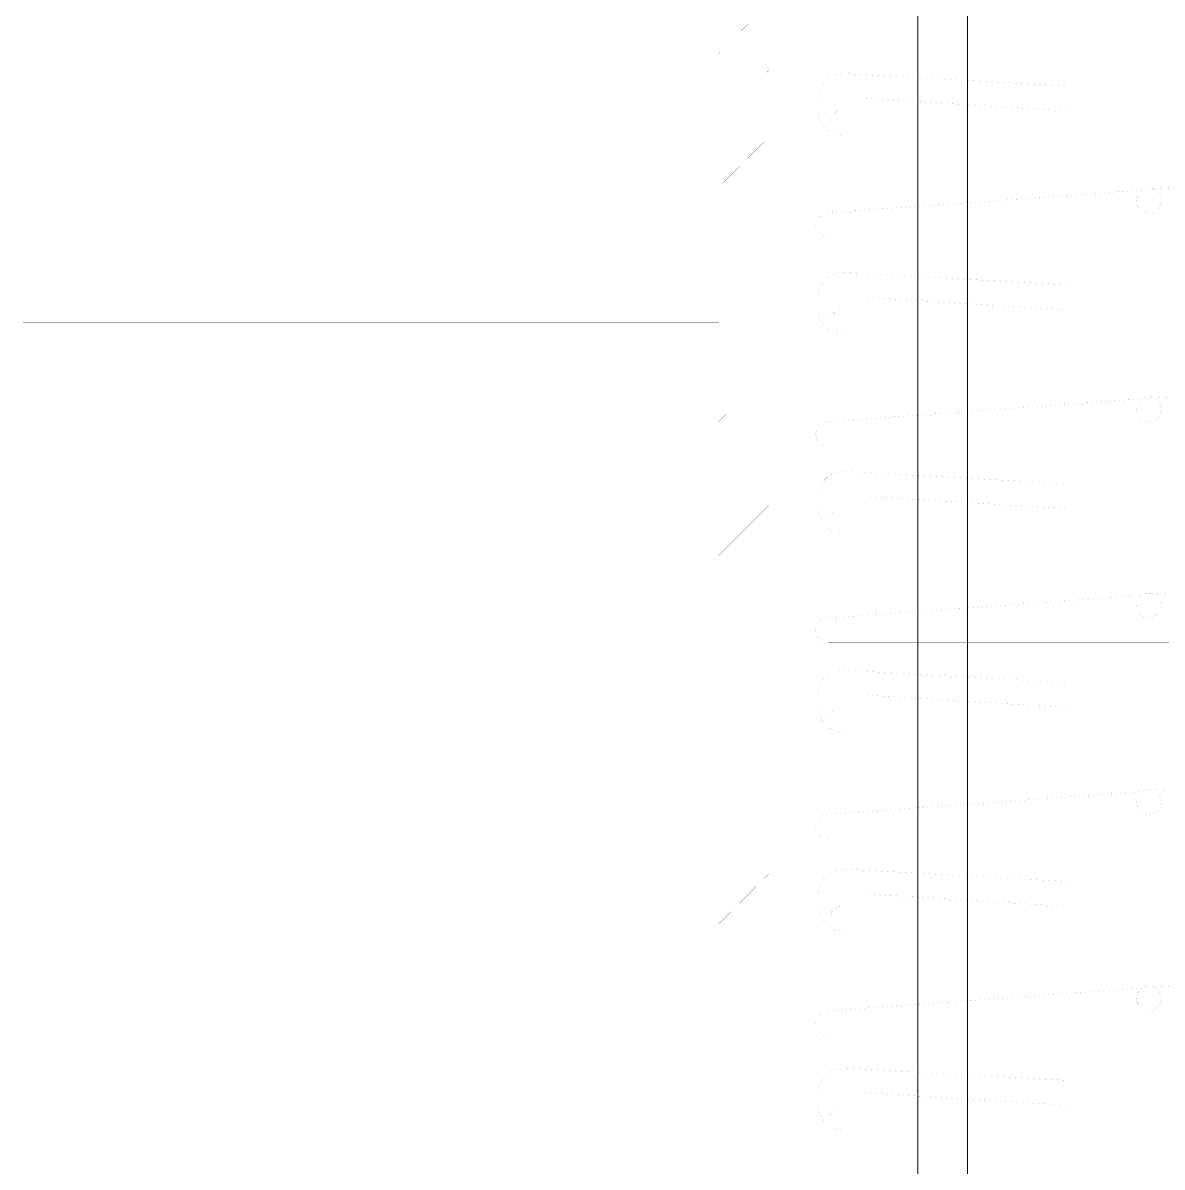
# Model space of a CAD drawing. Header units: millimetres. Extents: x -2171 to 1563, y -1758 to -1505.
# Drawn here: x 1394.287 to 1395.934, y -1595.841 to -1594.187 of the extents above; entities that cross this region are included whole.
import ezdxf

# ---------------------------------------------------------------- set-up
doc = ezdxf.new("R2010")
doc.units = ezdxf.units.MM
doc.linetypes.add('DOT', pattern=[0.025, 0, -0.025])
doc.layers.add('A-ANNO-DIMS', color=1, linetype='Continuous', lineweight=9)
doc.layers.add('Tablet', color=7, linetype='Continuous', true_color=0x0180ff)

msp = doc.modelspace()

# ---------------------------------------------------------------- linework, layer by layer
at = {"layer": 'A-ANNO-DIMS', "color": 94, "linetype": 'Continuous', "ltscale": 0.5}
for points in [[(1395.581, -1596.9561), (1395.581, -1592.9617)], [(1395.6529, -1592.9657), (1395.6529, -1596.9561)]]:
    msp.add_lwpolyline(points, dxfattribs=at)
at = {"layer": 'Tablet', "color": 96, "true_color": 0x018001, "const_width": 0.0000431}
msp.add_lwpolyline([(1395.563, -1592.7512), (1395.563, -1603.5324), (1395.4911, -1603.5324), (1395.4911, -1592.7512)], dxfattribs=at)
at = {"layer": 'Tablet', "color": 150, "true_color": 0x0180ff}
msp.add_lwpolyline([(1395.3653, -1603.5324, 0.0000431, 0.0000431, 0), (1395.3653, -1593.3621, 0.0000431, 0.0000431, 0), (1394.2872, -1593.3621, 0.0000431, 0.0000431, 0), (1394.2872, -1593.434, 0.0000431, 0.0000431, 0), (1395.2934, -1593.434, 0.0000431, 0.0000431, 0), (1395.2934, -1603.5324, 0.0000431, 0.0000431, 0)], format="xyseb", close=True, dxfattribs=at)
at = {"layer": 'Tablet', "color": 96, "true_color": 0x018001}
for points in [[(1395.335, -1594.1894, 0.0000431, 0.0000431, 0), (1395.3108, -1594.2137, 0.0000431, 0.0000431, 0)], [(1395.3653, -1594.2076, 0.0000431, 0.0000431, 0), (1395.2934, -1594.2795, 0.0000431, 0.0000431, 0)], [(1395.2987, -1594.2258, 0.0000431, 0.0000431, 0), (1395.2934, -1594.231, 0.0000431, 0.0000431, 0)], [(1395.3653, -1594.256, 0.0000431, 0.0000431, 0), (1395.3592, -1594.2621, 0.0000431, 0.0000431, 0)], [(1396.7166, -1594.3504, 0.0000431, 0.0000431, 0), (1395.4731, -1594.3504, 0.0000431, 0.0000431, 0), (1395.4669, -1594.3498, 0.0000431, 0.0000431, 0), (1395.4608, -1594.3482, 0.0000431, 0.0000431, 0), (1395.4552, -1594.3456, 0.0000431, 0.0000431, 0), (1395.45, -1594.342, 0.0000431, 0.0000431, 0), (1395.4456, -1594.3376, 0.0000431, 0.0000431, 0), (1395.442, -1594.3324, 0.0000431, 0.0000431, 0), (1395.4394, -1594.3267, 0.0000431, 0.0000431, 0), (1395.4377, -1594.3207, 0.0000431, 0.0000431, 0), (1395.4372, -1594.3145, 0.0000431, 0.0000431, 0), (1395.4372, -1594.2965, 0.0000431, 0.0000431, 0), (1395.4377, -1594.2902, 0.0000431, 0.0000431, 0), (1395.4394, -1594.2842, 0.0000431, 0.0000431, 0), (1395.442, -1594.2785, 0.0000431, 0.0000431, 0), (1395.4456, -1594.2734, 0.0000431, 0.0000431, 0), (1395.45, -1594.269, 0.0000431, 0.0000431, 0), (1395.4552, -1594.2654, 0.0000431, 0.0000431, 0), (1395.4608, -1594.2627, 0.0000431, 0.0000431, 0), (1395.4669, -1594.2611, 0.0000431, 0.0000431, 0), (1395.4731, -1594.2605, 0.0000431, 0.0000431, 0), (1395.7966, -1594.2785, 0.0000431, 0.0000431, 0), (1395.7966, -1594.3145, 0.0000431, 0.0000431, 0), (1395.5055, -1594.2965, 0.0000431, 0.0000431, 0)], [(1395.3471, -1594.2742, 0.0000431, 0.0000431, 0), (1395.3229, -1594.2984, 0.0000431, 0.0000431, 0)], [(1395.3653, -1594.3044, 0.0000431, 0.0000431, 0), (1395.2934, -1594.3763, 0.0000431, 0.0000431, 0)], [(1395.3108, -1594.3105, 0.0000431, 0.0000431, 0), (1395.2934, -1594.3279, 0.0000431, 0.0000431, 0)], [(1395.4552, -1594.3324, 0.0000431, 0.0000431, 0), (1395.4552, -1594.3288, 0.0000431, 0.0000431, 0), (1395.4554, -1594.3263, 0.0000431, 0.0000431, 0), (1395.456, -1594.3239, 0.0000431, 0.0000431, 0), (1395.4571, -1594.3216, 0.0000431, 0.0000431, 0), (1395.4585, -1594.3196, 0.0000431, 0.0000431, 0), (1395.4603, -1594.3178, 0.0000431, 0.0000431, 0), (1395.4624, -1594.3164, 0.0000431, 0.0000431, 0), (1395.4646, -1594.3153, 0.0000431, 0.0000431, 0), (1395.467, -1594.3147, 0.0000431, 0.0000431, 0), (1395.4695, -1594.3145, 0.0000431, 0.0000431, 0), (1396.7166, -1594.3145, 0.0000431, 0.0000431, 0)], [(1395.3592, -1594.3589, 0.0000431, 0.0000431, 0), (1395.335, -1594.3831, 0.0000431, 0.0000431, 0)], [(1395.3229, -1594.3952, 0.0000431, 0.0000431, 0), (1395.2987, -1594.4194, 0.0000431, 0.0000431, 0)], [(1395.3653, -1594.4012, 0.0000431, 0.0000431, 0), (1395.2934, -1594.4731, 0.0000431, 0.0000431, 0)], [(1395.9051, -1594.429, 0.0000431, 0.0000431, 0), (1395.4516, -1594.4618, 0.0000431, 0.0000431, 0)], [(1395.9331, -1594.4438, 0.0000431, 0.0000431, 0), (1395.9328, -1594.4473, 0.0000431, 0.0000431, 0), (1395.9318, -1594.4507, 0.0000431, 0.0000431, 0), (1395.9301, -1594.4538, 0.0000431, 0.0000431, 0), (1395.9279, -1594.4565, 0.0000431, 0.0000431, 0), (1395.9251, -1594.4588, 0.0000431, 0.0000431, 0), (1395.922, -1594.4604, 0.0000431, 0.0000431, 0), (1395.9187, -1594.4614, 0.0000431, 0.0000431, 0), (1395.9152, -1594.4618, 0.0000431, 0.0000431, 0), (1395.9117, -1594.4614, 0.0000431, 0.0000431, 0), (1395.9083, -1594.4604, 0.0000431, 0.0000431, 0), (1395.9052, -1594.4588, 0.0000431, 0.0000431, 0), (1395.9025, -1594.4565, 0.0000431, 0.0000431, 0), (1395.9002, -1594.4538, 0.0000431, 0.0000431, 0), (1395.8986, -1594.4507, 0.0000431, 0.0000431, 0), (1395.8975, -1594.4473, 0.0000431, 0.0000431, 0), (1395.8972, -1594.4438, 0.0000431, 0.0000431, 0), (1395.8975, -1594.4403, 0.0000431, 0.0000431, 0), (1395.8986, -1594.437, 0.0000431, 0.0000431, 0), (1395.9002, -1594.4338, 0.0000431, 0.0000431, 0), (1395.9025, -1594.4311, 0.0000431, 0.0000431, 0), (1395.9052, -1594.4289, 0.0000431, 0.0000431, 0), (1395.9083, -1594.4272, 0.0000431, 0.0000431, 0), (1395.9117, -1594.4262, 0.0000431, 0.0000431, 0), (1395.9152, -1594.4259, 0.0000431, 0.0000431, 0), (1395.9187, -1594.4262, 0.0000431, 0.0000431, 0), (1395.922, -1594.4272, 0.0000431, 0.0000431, 0), (1395.9251, -1594.4289, 0.0000431, 0.0000431, 0), (1395.9279, -1594.4311, 0.0000431, 0.0000431, 0), (1395.9301, -1594.4338, 0.0000431, 0.0000431, 0), (1395.9318, -1594.437, 0.0000431, 0.0000431, 0), (1395.9328, -1594.4403, 0.0000431, 0.0000431, 0), (1395.9331, -1594.4438, 0.0000431, 0.0000431, 0)], [(1395.9152, -1594.4259, 0.0000431, 0.0000431, 0), (1396.713, -1594.4618, 0.0000431, 0.0000431, 0)], [(1395.3653, -1594.4496, 0.0000431, 0.0000431, 0), (1395.3471, -1594.4678, 0.0000431, 0.0000431, 0)], [(1395.335, -1594.4799, 0.0000431, 0.0000431, 0), (1395.3108, -1594.5041, 0.0000431, 0.0000431, 0)], [(1395.3653, -1594.498, 0.0000431, 0.0000431, 0), (1395.2934, -1594.5699, 0.0000431, 0.0000431, 0)], [(1395.2987, -1594.5162, 0.0000431, 0.0000431, 0), (1395.2934, -1594.5215, 0.0000431, 0.0000431, 0)], [(1395.3653, -1594.5464, 0.0000431, 0.0000431, 0), (1395.3592, -1594.5525, 0.0000431, 0.0000431, 0)], [(1396.7166, -1594.6379, 0.0000431, 0.0000431, 0), (1395.4731, -1594.6379, 0.0000431, 0.0000431, 0), (1395.4669, -1594.6373, 0.0000431, 0.0000431, 0), (1395.4608, -1594.6357, 0.0000431, 0.0000431, 0), (1395.4552, -1594.6331, 0.0000431, 0.0000431, 0), (1395.45, -1594.6295, 0.0000431, 0.0000431, 0), (1395.4456, -1594.6251, 0.0000431, 0.0000431, 0), (1395.442, -1594.6199, 0.0000431, 0.0000431, 0), (1395.4394, -1594.6142, 0.0000431, 0.0000431, 0), (1395.4377, -1594.6082, 0.0000431, 0.0000431, 0), (1395.4372, -1594.602, 0.0000431, 0.0000431, 0), (1395.4372, -1594.584, 0.0000431, 0.0000431, 0), (1395.4377, -1594.5777, 0.0000431, 0.0000431, 0), (1395.4394, -1594.5717, 0.0000431, 0.0000431, 0), (1395.442, -1594.566, 0.0000431, 0.0000431, 0), (1395.4456, -1594.5609, 0.0000431, 0.0000431, 0), (1395.45, -1594.5565, 0.0000431, 0.0000431, 0), (1395.4552, -1594.5529, 0.0000431, 0.0000431, 0), (1395.4608, -1594.5502, 0.0000431, 0.0000431, 0), (1395.4669, -1594.5486, 0.0000431, 0.0000431, 0), (1395.4731, -1594.548, 0.0000431, 0.0000431, 0), (1395.7966, -1594.566, 0.0000431, 0.0000431, 0), (1395.7966, -1594.602, 0.0000431, 0.0000431, 0), (1395.5055, -1594.584, 0.0000431, 0.0000431, 0)], [(1395.3471, -1594.5646, 0.0000431, 0.0000431, 0), (1395.3229, -1594.5888, 0.0000431, 0.0000431, 0)], [(1395.3653, -1594.5949, 0.0000431, 0.0000431, 0), (1395.2934, -1594.6667, 0.0000431, 0.0000431, 0)], [(1395.3108, -1594.6009, 0.0000431, 0.0000431, 0), (1395.2934, -1594.6183, 0.0000431, 0.0000431, 0)], [(1395.4552, -1594.6199, 0.0000431, 0.0000431, 0), (1395.4552, -1594.6163, 0.0000431, 0.0000431, 0), (1395.4554, -1594.6138, 0.0000431, 0.0000431, 0), (1395.456, -1594.6114, 0.0000431, 0.0000431, 0), (1395.4571, -1594.6091, 0.0000431, 0.0000431, 0), (1395.4585, -1594.6071, 0.0000431, 0.0000431, 0), (1395.4603, -1594.6053, 0.0000431, 0.0000431, 0), (1395.4624, -1594.6039, 0.0000431, 0.0000431, 0), (1395.4646, -1594.6028, 0.0000431, 0.0000431, 0), (1395.467, -1594.6022, 0.0000431, 0.0000431, 0), (1395.4695, -1594.602, 0.0000431, 0.0000431, 0), (1396.7166, -1594.602, 0.0000431, 0.0000431, 0)], [(1394.2872, -1594.6199, 0.0000431, 0.0000431, 0), (1395.2934, -1594.6199, 0.0000431, 0.0000431, 0)], [(1395.3592, -1594.6493, 0.0000431, 0.0000431, 0), (1395.335, -1594.6735, 0.0000431, 0.0000431, 0)], [(1395.3653, -1594.6917, 0.0000431, 0.0000431, 0), (1395.2934, -1594.7635, 0.0000431, 0.0000431, 0)], [(1395.3229, -1594.6856, 0.0000431, 0.0000431, 0), (1395.2987, -1594.7098, 0.0000431, 0.0000431, 0)], [(1395.9331, -1594.7457, 0.0000431, 0.0000431, 0), (1395.9328, -1594.7492, 0.0000431, 0.0000431, 0), (1395.9318, -1594.7526, 0.0000431, 0.0000431, 0), (1395.9301, -1594.7557, 0.0000431, 0.0000431, 0), (1395.9279, -1594.7584, 0.0000431, 0.0000431, 0), (1395.9251, -1594.7606, 0.0000431, 0.0000431, 0), (1395.922, -1594.7623, 0.0000431, 0.0000431, 0), (1395.9187, -1594.7633, 0.0000431, 0.0000431, 0), (1395.9152, -1594.7637, 0.0000431, 0.0000431, 0), (1395.9117, -1594.7633, 0.0000431, 0.0000431, 0), (1395.9083, -1594.7623, 0.0000431, 0.0000431, 0), (1395.9052, -1594.7606, 0.0000431, 0.0000431, 0), (1395.9025, -1594.7584, 0.0000431, 0.0000431, 0), (1395.9002, -1594.7557, 0.0000431, 0.0000431, 0), (1395.8986, -1594.7526, 0.0000431, 0.0000431, 0), (1395.8975, -1594.7492, 0.0000431, 0.0000431, 0), (1395.8972, -1594.7457, 0.0000431, 0.0000431, 0), (1395.8975, -1594.7422, 0.0000431, 0.0000431, 0), (1395.8986, -1594.7388, 0.0000431, 0.0000431, 0), (1395.9002, -1594.7357, 0.0000431, 0.0000431, 0), (1395.9025, -1594.733, 0.0000431, 0.0000431, 0), (1395.9052, -1594.7308, 0.0000431, 0.0000431, 0), (1395.9083, -1594.7291, 0.0000431, 0.0000431, 0), (1395.9117, -1594.7281, 0.0000431, 0.0000431, 0), (1395.9152, -1594.7277, 0.0000431, 0.0000431, 0), (1395.9187, -1594.7281, 0.0000431, 0.0000431, 0), (1395.922, -1594.7291, 0.0000431, 0.0000431, 0), (1395.9251, -1594.7308, 0.0000431, 0.0000431, 0), (1395.9279, -1594.733, 0.0000431, 0.0000431, 0), (1395.9301, -1594.7357, 0.0000431, 0.0000431, 0), (1395.9318, -1594.7388, 0.0000431, 0.0000431, 0), (1395.9328, -1594.7422, 0.0000431, 0.0000431, 0), (1395.9331, -1594.7457, 0.0000431, 0.0000431, 0)], [(1395.9152, -1594.7277, 0.0000431, 0.0000431, 0), (1396.713, -1594.7637, 0.0000431, 0.0000431, 0)], [(1395.3653, -1594.7401, 0.0000431, 0.0000431, 0), (1395.3471, -1594.7583, 0.0000431, 0.0000431, 0)], [(1395.9051, -1594.7308, 0.0000431, 0.0000431, 0), (1395.4516, -1594.7637, 0.0000431, 0.0000431, 0)], [(1395.335, -1594.7704, 0.0000431, 0.0000431, 0), (1395.3108, -1594.7946, 0.0000431, 0.0000431, 0)], [(1395.3653, -1594.7885, 0.0000431, 0.0000431, 0), (1395.2934, -1594.8604, 0.0000431, 0.0000431, 0)], [(1395.2987, -1594.8067, 0.0000431, 0.0000431, 0), (1395.2934, -1594.812, 0.0000431, 0.0000431, 0)], [(1395.3653, -1594.8369, 0.0000431, 0.0000431, 0), (1395.3592, -1594.843, 0.0000431, 0.0000431, 0)], [(1396.7166, -1594.9254, 0.0000431, 0.0000431, 0), (1395.4731, -1594.9254, 0.0000431, 0.0000431, 0), (1395.4669, -1594.9248, 0.0000431, 0.0000431, 0), (1395.4608, -1594.9232, 0.0000431, 0.0000431, 0), (1395.4552, -1594.9206, 0.0000431, 0.0000431, 0), (1395.45, -1594.917, 0.0000431, 0.0000431, 0), (1395.4456, -1594.9126, 0.0000431, 0.0000431, 0), (1395.442, -1594.9074, 0.0000431, 0.0000431, 0), (1395.4394, -1594.9017, 0.0000431, 0.0000431, 0), (1395.4377, -1594.8957, 0.0000431, 0.0000431, 0), (1395.4372, -1594.8895, 0.0000431, 0.0000431, 0), (1395.4372, -1594.8715, 0.0000431, 0.0000431, 0), (1395.4377, -1594.8652, 0.0000431, 0.0000431, 0), (1395.4394, -1594.8592, 0.0000431, 0.0000431, 0), (1395.442, -1594.8535, 0.0000431, 0.0000431, 0), (1395.4456, -1594.8484, 0.0000431, 0.0000431, 0), (1395.45, -1594.844, 0.0000431, 0.0000431, 0), (1395.4552, -1594.8404, 0.0000431, 0.0000431, 0), (1395.4608, -1594.8377, 0.0000431, 0.0000431, 0), (1395.4669, -1594.8361, 0.0000431, 0.0000431, 0), (1395.4731, -1594.8355, 0.0000431, 0.0000431, 0), (1395.7966, -1594.8535, 0.0000431, 0.0000431, 0), (1395.7966, -1594.8895, 0.0000431, 0.0000431, 0), (1395.5055, -1594.8715, 0.0000431, 0.0000431, 0)], [(1395.3471, -1594.8551, 0.0000431, 0.0000431, 0), (1395.3229, -1594.8793, 0.0000431, 0.0000431, 0)], [(1395.3653, -1594.8853, 0.0000431, 0.0000431, 0), (1395.2934, -1594.9572, 0.0000431, 0.0000431, 0)], [(1395.3108, -1594.8914, 0.0000431, 0.0000431, 0), (1395.2934, -1594.9088, 0.0000431, 0.0000431, 0)], [(1395.4552, -1594.9074, 0.0000431, 0.0000431, 0), (1395.4552, -1594.9038, 0.0000431, 0.0000431, 0), (1395.4554, -1594.9013, 0.0000431, 0.0000431, 0), (1395.456, -1594.8989, 0.0000431, 0.0000431, 0), (1395.4571, -1594.8966, 0.0000431, 0.0000431, 0), (1395.4585, -1594.8946, 0.0000431, 0.0000431, 0), (1395.4603, -1594.8928, 0.0000431, 0.0000431, 0), (1395.4624, -1594.8914, 0.0000431, 0.0000431, 0), (1395.4646, -1594.8903, 0.0000431, 0.0000431, 0), (1395.467, -1594.8897, 0.0000431, 0.0000431, 0), (1395.4695, -1594.8895, 0.0000431, 0.0000431, 0), (1396.7166, -1594.8895, 0.0000431, 0.0000431, 0)], [(1395.3592, -1594.9398, 0.0000431, 0.0000431, 0), (1395.335, -1594.964, 0.0000431, 0.0000431, 0)], [(1395.3229, -1594.9761, 0.0000431, 0.0000431, 0), (1395.2987, -1595.0003, 0.0000431, 0.0000431, 0)], [(1395.3653, -1594.9821, 0.0000431, 0.0000431, 0), (1395.2934, -1595.054, 0.0000431, 0.0000431, 0)], [(1395.9051, -1595.0147, 0.0000431, 0.0000431, 0), (1395.4516, -1595.0476, 0.0000431, 0.0000431, 0)], [(1395.9331, -1595.0296, 0.0000431, 0.0000431, 0), (1395.9328, -1595.0331, 0.0000431, 0.0000431, 0), (1395.9318, -1595.0365, 0.0000431, 0.0000431, 0), (1395.9301, -1595.0396, 0.0000431, 0.0000431, 0), (1395.9279, -1595.0423, 0.0000431, 0.0000431, 0), (1395.9251, -1595.0445, 0.0000431, 0.0000431, 0), (1395.922, -1595.0462, 0.0000431, 0.0000431, 0), (1395.9187, -1595.0472, 0.0000431, 0.0000431, 0), (1395.9152, -1595.0476, 0.0000431, 0.0000431, 0), (1395.9117, -1595.0472, 0.0000431, 0.0000431, 0), (1395.9083, -1595.0462, 0.0000431, 0.0000431, 0), (1395.9052, -1595.0445, 0.0000431, 0.0000431, 0), (1395.9025, -1595.0423, 0.0000431, 0.0000431, 0), (1395.9002, -1595.0396, 0.0000431, 0.0000431, 0), (1395.8986, -1595.0365, 0.0000431, 0.0000431, 0), (1395.8975, -1595.0331, 0.0000431, 0.0000431, 0), (1395.8972, -1595.0296, 0.0000431, 0.0000431, 0), (1395.8975, -1595.0261, 0.0000431, 0.0000431, 0), (1395.8986, -1595.0227, 0.0000431, 0.0000431, 0), (1395.9002, -1595.0196, 0.0000431, 0.0000431, 0), (1395.9025, -1595.0169, 0.0000431, 0.0000431, 0), (1395.9052, -1595.0147, 0.0000431, 0.0000431, 0), (1395.9083, -1595.013, 0.0000431, 0.0000431, 0), (1395.9117, -1595.012, 0.0000431, 0.0000431, 0), (1395.9152, -1595.0116, 0.0000431, 0.0000431, 0), (1395.9187, -1595.012, 0.0000431, 0.0000431, 0), (1395.922, -1595.013, 0.0000431, 0.0000431, 0), (1395.9251, -1595.0147, 0.0000431, 0.0000431, 0), (1395.9279, -1595.0169, 0.0000431, 0.0000431, 0), (1395.9301, -1595.0196, 0.0000431, 0.0000431, 0), (1395.9318, -1595.0227, 0.0000431, 0.0000431, 0), (1395.9328, -1595.0261, 0.0000431, 0.0000431, 0), (1395.9331, -1595.0296, 0.0000431, 0.0000431, 0)], [(1395.9152, -1595.0116, 0.0000431, 0.0000431, 0), (1396.713, -1595.0476, 0.0000431, 0.0000431, 0)], [(1395.3653, -1595.0305, 0.0000431, 0.0000431, 0), (1395.3471, -1595.0487, 0.0000431, 0.0000431, 0)], [(1395.335, -1595.0608, 0.0000431, 0.0000431, 0), (1395.3108, -1595.085, 0.0000431, 0.0000431, 0)], [(1395.3653, -1595.0789, 0.0000431, 0.0000431, 0), (1395.2934, -1595.1508, 0.0000431, 0.0000431, 0)], [(1395.2987, -1595.0971, 0.0000431, 0.0000431, 0), (1395.2934, -1595.1024, 0.0000431, 0.0000431, 0)], [(1396.7166, -1595.2129, 0.0000431, 0.0000431, 0), (1395.4731, -1595.2129, 0.0000431, 0.0000431, 0), (1395.4669, -1595.2123, 0.0000431, 0.0000431, 0), (1395.4608, -1595.2107, 0.0000431, 0.0000431, 0), (1395.4552, -1595.2081, 0.0000431, 0.0000431, 0), (1395.45, -1595.2045, 0.0000431, 0.0000431, 0), (1395.4456, -1595.2001, 0.0000431, 0.0000431, 0), (1395.442, -1595.1949, 0.0000431, 0.0000431, 0), (1395.4394, -1595.1892, 0.0000431, 0.0000431, 0), (1395.4377, -1595.1832, 0.0000431, 0.0000431, 0), (1395.4372, -1595.177, 0.0000431, 0.0000431, 0), (1395.4372, -1595.159, 0.0000431, 0.0000431, 0), (1395.4377, -1595.1527, 0.0000431, 0.0000431, 0), (1395.4394, -1595.1467, 0.0000431, 0.0000431, 0), (1395.442, -1595.141, 0.0000431, 0.0000431, 0), (1395.4456, -1595.1359, 0.0000431, 0.0000431, 0), (1395.45, -1595.1315, 0.0000431, 0.0000431, 0), (1395.4552, -1595.1279, 0.0000431, 0.0000431, 0), (1395.4608, -1595.1252, 0.0000431, 0.0000431, 0), (1395.4669, -1595.1236, 0.0000431, 0.0000431, 0), (1395.4731, -1595.123, 0.0000431, 0.0000431, 0), (1395.7966, -1595.141, 0.0000431, 0.0000431, 0), (1395.7966, -1595.177, 0.0000431, 0.0000431, 0), (1395.5055, -1595.159, 0.0000431, 0.0000431, 0)], [(1395.3653, -1595.1274, 0.0000431, 0.0000431, 0), (1395.3592, -1595.1334, 0.0000431, 0.0000431, 0)], [(1395.3471, -1595.1455, 0.0000431, 0.0000431, 0), (1395.3229, -1595.1697, 0.0000431, 0.0000431, 0)], [(1395.3653, -1595.1758, 0.0000431, 0.0000431, 0), (1395.2934, -1595.2476, 0.0000431, 0.0000431, 0)], [(1395.3108, -1595.1818, 0.0000431, 0.0000431, 0), (1395.2934, -1595.1992, 0.0000431, 0.0000431, 0)], [(1395.4552, -1595.1949, 0.0000431, 0.0000431, 0), (1395.4552, -1595.1913, 0.0000431, 0.0000431, 0), (1395.4554, -1595.1888, 0.0000431, 0.0000431, 0), (1395.456, -1595.1864, 0.0000431, 0.0000431, 0), (1395.4571, -1595.1841, 0.0000431, 0.0000431, 0), (1395.4585, -1595.1821, 0.0000431, 0.0000431, 0), (1395.4603, -1595.1803, 0.0000431, 0.0000431, 0), (1395.4624, -1595.1789, 0.0000431, 0.0000431, 0), (1395.4646, -1595.1778, 0.0000431, 0.0000431, 0), (1395.467, -1595.1772, 0.0000431, 0.0000431, 0), (1395.4695, -1595.177, 0.0000431, 0.0000431, 0), (1396.7166, -1595.177, 0.0000431, 0.0000431, 0)], [(1395.3592, -1595.2302, 0.0000431, 0.0000431, 0), (1395.335, -1595.2544, 0.0000431, 0.0000431, 0)], [(1395.3653, -1595.2726, 0.0000431, 0.0000431, 0), (1395.2934, -1595.3445, 0.0000431, 0.0000431, 0)], [(1395.3229, -1595.2665, 0.0000431, 0.0000431, 0), (1395.2987, -1595.2908, 0.0000431, 0.0000431, 0)], [(1395.9051, -1595.2986, 0.0000431, 0.0000431, 0), (1395.4516, -1595.3315, 0.0000431, 0.0000431, 0)], [(1395.9331, -1595.3135, 0.0000431, 0.0000431, 0), (1395.9328, -1595.317, 0.0000431, 0.0000431, 0), (1395.9318, -1595.3204, 0.0000431, 0.0000431, 0), (1395.9301, -1595.3235, 0.0000431, 0.0000431, 0), (1395.9279, -1595.3262, 0.0000431, 0.0000431, 0), (1395.9251, -1595.3285, 0.0000431, 0.0000431, 0), (1395.922, -1595.3301, 0.0000431, 0.0000431, 0), (1395.9187, -1595.3311, 0.0000431, 0.0000431, 0), (1395.9152, -1595.3315, 0.0000431, 0.0000431, 0), (1395.9117, -1595.3311, 0.0000431, 0.0000431, 0), (1395.9083, -1595.3301, 0.0000431, 0.0000431, 0), (1395.9052, -1595.3285, 0.0000431, 0.0000431, 0), (1395.9025, -1595.3262, 0.0000431, 0.0000431, 0), (1395.9002, -1595.3235, 0.0000431, 0.0000431, 0), (1395.8986, -1595.3204, 0.0000431, 0.0000431, 0), (1395.8975, -1595.317, 0.0000431, 0.0000431, 0), (1395.8972, -1595.3135, 0.0000431, 0.0000431, 0), (1395.8975, -1595.31, 0.0000431, 0.0000431, 0), (1395.8986, -1595.3066, 0.0000431, 0.0000431, 0), (1395.9002, -1595.3035, 0.0000431, 0.0000431, 0), (1395.9025, -1595.3008, 0.0000431, 0.0000431, 0), (1395.9052, -1595.2986, 0.0000431, 0.0000431, 0), (1395.9083, -1595.2969, 0.0000431, 0.0000431, 0), (1395.9117, -1595.2959, 0.0000431, 0.0000431, 0), (1395.9152, -1595.2955, 0.0000431, 0.0000431, 0), (1395.9187, -1595.2959, 0.0000431, 0.0000431, 0), (1395.922, -1595.2969, 0.0000431, 0.0000431, 0), (1395.9251, -1595.2986, 0.0000431, 0.0000431, 0), (1395.9279, -1595.3008, 0.0000431, 0.0000431, 0), (1395.9301, -1595.3035, 0.0000431, 0.0000431, 0), (1395.9318, -1595.3066, 0.0000431, 0.0000431, 0), (1395.9328, -1595.31, 0.0000431, 0.0000431, 0), (1395.9331, -1595.3135, 0.0000431, 0.0000431, 0)], [(1395.9152, -1595.2955, 0.0000431, 0.0000431, 0), (1396.713, -1595.3315, 0.0000431, 0.0000431, 0)], [(1395.3653, -1595.321, 0.0000431, 0.0000431, 0), (1395.3471, -1595.3392, 0.0000431, 0.0000431, 0)], [(1395.335, -1595.3513, 0.0000431, 0.0000431, 0), (1395.3108, -1595.3755, 0.0000431, 0.0000431, 0)], [(1395.3653, -1595.3694, 0.0000431, 0.0000431, 0), (1395.2934, -1595.4413, 0.0000431, 0.0000431, 0)], [(1395.2987, -1595.3876, 0.0000431, 0.0000431, 0), (1395.2934, -1595.3929, 0.0000431, 0.0000431, 0)], [(1395.3653, -1595.4178, 0.0000431, 0.0000431, 0), (1395.3592, -1595.4239, 0.0000431, 0.0000431, 0)], [(1396.7166, -1595.5004, 0.0000431, 0.0000431, 0), (1395.4731, -1595.5004, 0.0000431, 0.0000431, 0), (1395.4669, -1595.4998, 0.0000431, 0.0000431, 0), (1395.4608, -1595.4982, 0.0000431, 0.0000431, 0), (1395.4552, -1595.4956, 0.0000431, 0.0000431, 0), (1395.45, -1595.492, 0.0000431, 0.0000431, 0), (1395.4456, -1595.4876, 0.0000431, 0.0000431, 0), (1395.442, -1595.4824, 0.0000431, 0.0000431, 0), (1395.4394, -1595.4767, 0.0000431, 0.0000431, 0), (1395.4377, -1595.4707, 0.0000431, 0.0000431, 0), (1395.4372, -1595.4645, 0.0000431, 0.0000431, 0), (1395.4372, -1595.4465, 0.0000431, 0.0000431, 0), (1395.4377, -1595.4402, 0.0000431, 0.0000431, 0), (1395.4394, -1595.4342, 0.0000431, 0.0000431, 0), (1395.442, -1595.4285, 0.0000431, 0.0000431, 0), (1395.4456, -1595.4234, 0.0000431, 0.0000431, 0), (1395.45, -1595.419, 0.0000431, 0.0000431, 0), (1395.4552, -1595.4154, 0.0000431, 0.0000431, 0), (1395.4608, -1595.4127, 0.0000431, 0.0000431, 0), (1395.4669, -1595.4111, 0.0000431, 0.0000431, 0), (1395.4731, -1595.4105, 0.0000431, 0.0000431, 0), (1395.7966, -1595.4285, 0.0000431, 0.0000431, 0), (1395.7966, -1595.4645, 0.0000431, 0.0000431, 0), (1395.5055, -1595.4465, 0.0000431, 0.0000431, 0)], [(1395.3471, -1595.436, 0.0000431, 0.0000431, 0), (1395.3229, -1595.4602, 0.0000431, 0.0000431, 0)], [(1395.3653, -1595.4662, 0.0000431, 0.0000431, 0), (1395.2934, -1595.5381, 0.0000431, 0.0000431, 0)], [(1395.3108, -1595.4723, 0.0000431, 0.0000431, 0), (1395.2934, -1595.4897, 0.0000431, 0.0000431, 0)], [(1395.4552, -1595.4824, 0.0000431, 0.0000431, 0), (1395.4552, -1595.4788, 0.0000431, 0.0000431, 0), (1395.4554, -1595.4763, 0.0000431, 0.0000431, 0), (1395.456, -1595.4739, 0.0000431, 0.0000431, 0), (1395.4571, -1595.4716, 0.0000431, 0.0000431, 0), (1395.4585, -1595.4696, 0.0000431, 0.0000431, 0), (1395.4603, -1595.4678, 0.0000431, 0.0000431, 0), (1395.4624, -1595.4664, 0.0000431, 0.0000431, 0), (1395.4646, -1595.4653, 0.0000431, 0.0000431, 0), (1395.467, -1595.4647, 0.0000431, 0.0000431, 0), (1395.4695, -1595.4645, 0.0000431, 0.0000431, 0), (1396.7166, -1595.4645, 0.0000431, 0.0000431, 0)], [(1395.3592, -1595.5207, 0.0000431, 0.0000431, 0), (1395.335, -1595.5449, 0.0000431, 0.0000431, 0)], [(1395.3653, -1595.563, 0.0000431, 0.0000431, 0), (1395.2934, -1595.6349, 0.0000431, 0.0000431, 0)], [(1395.3229, -1595.557, 0.0000431, 0.0000431, 0), (1395.2987, -1595.5812, 0.0000431, 0.0000431, 0)], [(1395.9051, -1595.5826, 0.0000431, 0.0000431, 0), (1395.4516, -1595.6154, 0.0000431, 0.0000431, 0)], [(1395.9331, -1595.5974, 0.0000431, 0.0000431, 0), (1395.9328, -1595.6009, 0.0000431, 0.0000431, 0), (1395.9318, -1595.6043, 0.0000431, 0.0000431, 0), (1395.9301, -1595.6074, 0.0000431, 0.0000431, 0), (1395.9279, -1595.6101, 0.0000431, 0.0000431, 0), (1395.9251, -1595.6124, 0.0000431, 0.0000431, 0), (1395.922, -1595.614, 0.0000431, 0.0000431, 0), (1395.9187, -1595.615, 0.0000431, 0.0000431, 0), (1395.9152, -1595.6154, 0.0000431, 0.0000431, 0), (1395.9117, -1595.615, 0.0000431, 0.0000431, 0), (1395.9083, -1595.614, 0.0000431, 0.0000431, 0), (1395.9052, -1595.6124, 0.0000431, 0.0000431, 0), (1395.9025, -1595.6101, 0.0000431, 0.0000431, 0), (1395.9002, -1595.6074, 0.0000431, 0.0000431, 0), (1395.8986, -1595.6043, 0.0000431, 0.0000431, 0), (1395.8975, -1595.6009, 0.0000431, 0.0000431, 0), (1395.8972, -1595.5974, 0.0000431, 0.0000431, 0), (1395.8975, -1595.5939, 0.0000431, 0.0000431, 0), (1395.8986, -1595.5905, 0.0000431, 0.0000431, 0), (1395.9002, -1595.5874, 0.0000431, 0.0000431, 0), (1395.9025, -1595.5847, 0.0000431, 0.0000431, 0), (1395.9052, -1595.5825, 0.0000431, 0.0000431, 0), (1395.9083, -1595.5808, 0.0000431, 0.0000431, 0), (1395.9117, -1595.5798, 0.0000431, 0.0000431, 0), (1395.9152, -1595.5795, 0.0000431, 0.0000431, 0), (1395.9187, -1595.5798, 0.0000431, 0.0000431, 0), (1395.922, -1595.5808, 0.0000431, 0.0000431, 0), (1395.9251, -1595.5825, 0.0000431, 0.0000431, 0), (1395.9279, -1595.5847, 0.0000431, 0.0000431, 0), (1395.9301, -1595.5874, 0.0000431, 0.0000431, 0), (1395.9318, -1595.5905, 0.0000431, 0.0000431, 0), (1395.9328, -1595.5939, 0.0000431, 0.0000431, 0), (1395.9331, -1595.5974, 0.0000431, 0.0000431, 0)], [(1395.9152, -1595.5795, 0.0000431, 0.0000431, 0), (1396.713, -1595.6154, 0.0000431, 0.0000431, 0)], [(1395.3653, -1595.6114, 0.0000431, 0.0000431, 0), (1395.3471, -1595.6296, 0.0000431, 0.0000431, 0)], [(1395.335, -1595.6417, 0.0000431, 0.0000431, 0), (1395.3108, -1595.6659, 0.0000431, 0.0000431, 0)], [(1395.3653, -1595.6599, 0.0000431, 0.0000431, 0), (1395.2934, -1595.7317, 0.0000431, 0.0000431, 0)], [(1395.2987, -1595.678, 0.0000431, 0.0000431, 0), (1395.2934, -1595.6833, 0.0000431, 0.0000431, 0)], [(1396.7166, -1595.7879, 0.0000431, 0.0000431, 0), (1395.4731, -1595.7879, 0.0000431, 0.0000431, 0), (1395.4669, -1595.7873, 0.0000431, 0.0000431, 0), (1395.4608, -1595.7857, 0.0000431, 0.0000431, 0), (1395.4552, -1595.7831, 0.0000431, 0.0000431, 0), (1395.45, -1595.7795, 0.0000431, 0.0000431, 0), (1395.4456, -1595.7751, 0.0000431, 0.0000431, 0), (1395.442, -1595.7699, 0.0000431, 0.0000431, 0), (1395.4394, -1595.7642, 0.0000431, 0.0000431, 0), (1395.4377, -1595.7582, 0.0000431, 0.0000431, 0), (1395.4372, -1595.752, 0.0000431, 0.0000431, 0), (1395.4372, -1595.734, 0.0000431, 0.0000431, 0), (1395.4377, -1595.7277, 0.0000431, 0.0000431, 0), (1395.4394, -1595.7217, 0.0000431, 0.0000431, 0), (1395.442, -1595.716, 0.0000431, 0.0000431, 0), (1395.4456, -1595.7109, 0.0000431, 0.0000431, 0), (1395.45, -1595.7065, 0.0000431, 0.0000431, 0), (1395.4552, -1595.7029, 0.0000431, 0.0000431, 0), (1395.4608, -1595.7002, 0.0000431, 0.0000431, 0), (1395.4669, -1595.6986, 0.0000431, 0.0000431, 0), (1395.4731, -1595.698, 0.0000431, 0.0000431, 0), (1395.7966, -1595.716, 0.0000431, 0.0000431, 0), (1395.7966, -1595.752, 0.0000431, 0.0000431, 0), (1395.5055, -1595.734, 0.0000431, 0.0000431, 0)], [(1395.3653, -1595.7083, 0.0000431, 0.0000431, 0), (1395.3592, -1595.7143, 0.0000431, 0.0000431, 0)], [(1395.3471, -1595.7264, 0.0000431, 0.0000431, 0), (1395.3229, -1595.7506, 0.0000431, 0.0000431, 0)], [(1395.4552, -1595.7699, 0.0000431, 0.0000431, 0), (1395.4552, -1595.7663, 0.0000431, 0.0000431, 0), (1395.4554, -1595.7638, 0.0000431, 0.0000431, 0), (1395.456, -1595.7614, 0.0000431, 0.0000431, 0), (1395.4571, -1595.7591, 0.0000431, 0.0000431, 0), (1395.4585, -1595.7571, 0.0000431, 0.0000431, 0), (1395.4603, -1595.7553, 0.0000431, 0.0000431, 0), (1395.4624, -1595.7539, 0.0000431, 0.0000431, 0), (1395.4646, -1595.7528, 0.0000431, 0.0000431, 0), (1395.467, -1595.7522, 0.0000431, 0.0000431, 0), (1395.4695, -1595.752, 0.0000431, 0.0000431, 0), (1396.7166, -1595.752, 0.0000431, 0.0000431, 0)], [(1395.3653, -1595.7567, 0.0000431, 0.0000431, 0), (1395.2934, -1595.8285, 0.0000431, 0.0000431, 0)], [(1395.3108, -1595.7627, 0.0000431, 0.0000431, 0), (1395.2934, -1595.7801, 0.0000431, 0.0000431, 0)], [(1395.3592, -1595.8112, 0.0000431, 0.0000431, 0), (1395.335, -1595.8354, 0.0000431, 0.0000431, 0)]]:
    msp.add_lwpolyline(points, format="xyseb", dxfattribs=at)
at = {"layer": 'Tablet', "color": 96, "linetype": 'DOT', "true_color": 0x018001}
for points in [[(1394.2872, -1594.3109, 0.0000431, 0.0000431, 0), (1394.2872, -1594.2246, 0.0000431, 0.0000431, 0)], [(1394.2872, -1594.4402, 0.0000431, 0.0000431, 0), (1394.2872, -1594.354, 0.0000431, 0.0000431, 0)], [(1394.2872, -1594.5696, 0.0000431, 0.0000431, 0), (1394.2872, -1594.4834, 0.0000431, 0.0000431, 0)], [(1394.2872, -1594.699, 0.0000431, 0.0000431, 0), (1394.2872, -1594.6127, 0.0000431, 0.0000431, 0)], [(1394.2872, -1594.8284, 0.0000431, 0.0000431, 0), (1394.2872, -1594.7421, 0.0000431, 0.0000431, 0)], [(1394.2872, -1594.9577, 0.0000431, 0.0000431, 0), (1394.2872, -1594.8715, 0.0000431, 0.0000431, 0)], [(1394.2872, -1595.0512, 0.0000431, 0.0000431, 0), (1394.2872, -1595.0009, 0.0000431, 0.0000431, 0)]]:
    msp.add_lwpolyline(points, format="xyseb", dxfattribs=at)
at = {"layer": 'Tablet', "color": 96, "true_color": 0x018001}
for points in [[(1396.7094, -1594.4618, 0.0000431, 0.0000431, 0), (1395.4516, -1594.4618, 0.0000431, 0.0000431, 0), (1395.4481, -1594.4621, 0.0000431, 0.0000431, 0), (1395.4447, -1594.4632, 0.0000431, 0.0000431, 0), (1395.4416, -1594.4648, 0.0000431, 0.0000431, 0), (1395.4389, -1594.4671, 0.0000431, 0.0000431, 0), (1395.4366, -1594.4698, 0.0000431, 0.0000431, 0), (1395.435, -1594.4729, 0.0000431, 0.0000431, 0), (1395.4339, -1594.4763, 0.0000431, 0.0000431, 0), (1395.4336, -1594.4798, 0.0000431, 0.0000431, 0), (1395.4339, -1594.4833, 0.0000431, 0.0000431, 0), (1395.435, -1594.4866, 0.0000431, 0.0000431, 0), (1395.4366, -1594.4897, 0.0000431, 0.0000431, 0), (1395.4389, -1594.4925, 0.0000431, 0.0000431, 0), (1395.4416, -1594.4947, 0.0000431, 0.0000431, 0), (1395.4447, -1594.4964, 0.0000431, 0.0000431, 0), (1395.4481, -1594.4974, 0.0000431, 0.0000431, 0), (1395.4516, -1594.4977, 0.0000431, 0.0000431, 0), (1396.7094, -1594.4977, 0.0000431, 0.0000431, 0)], [(1396.7094, -1594.7637, 0.0000431, 0.0000431, 0), (1395.4516, -1594.7637, 0.0000431, 0.0000431, 0), (1395.4481, -1594.764, 0.0000431, 0.0000431, 0), (1395.4447, -1594.765, 0.0000431, 0.0000431, 0), (1395.4416, -1594.7667, 0.0000431, 0.0000431, 0), (1395.4389, -1594.7689, 0.0000431, 0.0000431, 0), (1395.4366, -1594.7717, 0.0000431, 0.0000431, 0), (1395.435, -1594.7748, 0.0000431, 0.0000431, 0), (1395.4339, -1594.7781, 0.0000431, 0.0000431, 0), (1395.4336, -1594.7816, 0.0000431, 0.0000431, 0), (1395.4339, -1594.7851, 0.0000431, 0.0000431, 0), (1395.435, -1594.7885, 0.0000431, 0.0000431, 0), (1395.4366, -1594.7916, 0.0000431, 0.0000431, 0), (1395.4389, -1594.7943, 0.0000431, 0.0000431, 0), (1395.4416, -1594.7966, 0.0000431, 0.0000431, 0), (1395.4447, -1594.7982, 0.0000431, 0.0000431, 0), (1395.4481, -1594.7993, 0.0000431, 0.0000431, 0), (1395.4516, -1594.7996, 0.0000431, 0.0000431, 0), (1396.7094, -1594.7996, 0.0000431, 0.0000431, 0)], [(1396.7094, -1595.0476, 0.0000431, 0.0000431, 0), (1395.4516, -1595.0476, 0.0000431, 0.0000431, 0), (1395.4481, -1595.0479, 0.0000431, 0.0000431, 0), (1395.4447, -1595.0489, 0.0000431, 0.0000431, 0), (1395.4416, -1595.0506, 0.0000431, 0.0000431, 0), (1395.4389, -1595.0528, 0.0000431, 0.0000431, 0), (1395.4366, -1595.0556, 0.0000431, 0.0000431, 0), (1395.435, -1595.0587, 0.0000431, 0.0000431, 0), (1395.4339, -1595.062, 0.0000431, 0.0000431, 0), (1395.4336, -1595.0655, 0.0000431, 0.0000431, 0), (1395.4339, -1595.0691, 0.0000431, 0.0000431, 0), (1395.435, -1595.0724, 0.0000431, 0.0000431, 0), (1395.4366, -1595.0755, 0.0000431, 0.0000431, 0), (1395.4389, -1595.0783, 0.0000431, 0.0000431, 0), (1395.4416, -1595.0805, 0.0000431, 0.0000431, 0), (1395.4447, -1595.0821, 0.0000431, 0.0000431, 0), (1395.4481, -1595.0832, 0.0000431, 0.0000431, 0), (1395.4516, -1595.0835, 0.0000431, 0.0000431, 0), (1396.7094, -1595.0835, 0.0000431, 0.0000431, 0)], [(1396.7094, -1595.3315, 0.0000431, 0.0000431, 0), (1395.4516, -1595.3315, 0.0000431, 0.0000431, 0), (1395.4481, -1595.3318, 0.0000431, 0.0000431, 0), (1395.4447, -1595.3328, 0.0000431, 0.0000431, 0), (1395.4416, -1595.3345, 0.0000431, 0.0000431, 0), (1395.4389, -1595.3367, 0.0000431, 0.0000431, 0), (1395.4366, -1595.3395, 0.0000431, 0.0000431, 0), (1395.435, -1595.3426, 0.0000431, 0.0000431, 0), (1395.4339, -1595.3459, 0.0000431, 0.0000431, 0), (1395.4336, -1595.3495, 0.0000431, 0.0000431, 0), (1395.4339, -1595.353, 0.0000431, 0.0000431, 0), (1395.435, -1595.3563, 0.0000431, 0.0000431, 0), (1395.4366, -1595.3594, 0.0000431, 0.0000431, 0), (1395.4389, -1595.3622, 0.0000431, 0.0000431, 0), (1395.4416, -1595.3644, 0.0000431, 0.0000431, 0), (1395.4447, -1595.3661, 0.0000431, 0.0000431, 0), (1395.4481, -1595.3671, 0.0000431, 0.0000431, 0), (1395.4516, -1595.3674, 0.0000431, 0.0000431, 0), (1396.7094, -1595.3674, 0.0000431, 0.0000431, 0)], [(1396.7094, -1595.6154, 0.0000431, 0.0000431, 0), (1395.4516, -1595.6154, 0.0000431, 0.0000431, 0), (1395.4481, -1595.6157, 0.0000431, 0.0000431, 0), (1395.4447, -1595.6168, 0.0000431, 0.0000431, 0), (1395.4416, -1595.6184, 0.0000431, 0.0000431, 0), (1395.4389, -1595.6207, 0.0000431, 0.0000431, 0), (1395.4366, -1595.6234, 0.0000431, 0.0000431, 0), (1395.435, -1595.6265, 0.0000431, 0.0000431, 0), (1395.4339, -1595.6299, 0.0000431, 0.0000431, 0), (1395.4336, -1595.6334, 0.0000431, 0.0000431, 0), (1395.4339, -1595.6369, 0.0000431, 0.0000431, 0), (1395.435, -1595.6402, 0.0000431, 0.0000431, 0), (1395.4366, -1595.6433, 0.0000431, 0.0000431, 0), (1395.4389, -1595.6461, 0.0000431, 0.0000431, 0), (1395.4416, -1595.6483, 0.0000431, 0.0000431, 0), (1395.4447, -1595.65, 0.0000431, 0.0000431, 0), (1395.4481, -1595.651, 0.0000431, 0.0000431, 0), (1395.4516, -1595.6513, 0.0000431, 0.0000431, 0), (1396.7094, -1595.6513, 0.0000431, 0.0000431, 0)]]:
    msp.add_lwpolyline(points, format="xyseb", close=True, dxfattribs=at)

doc.saveas('drawing.dxf')
